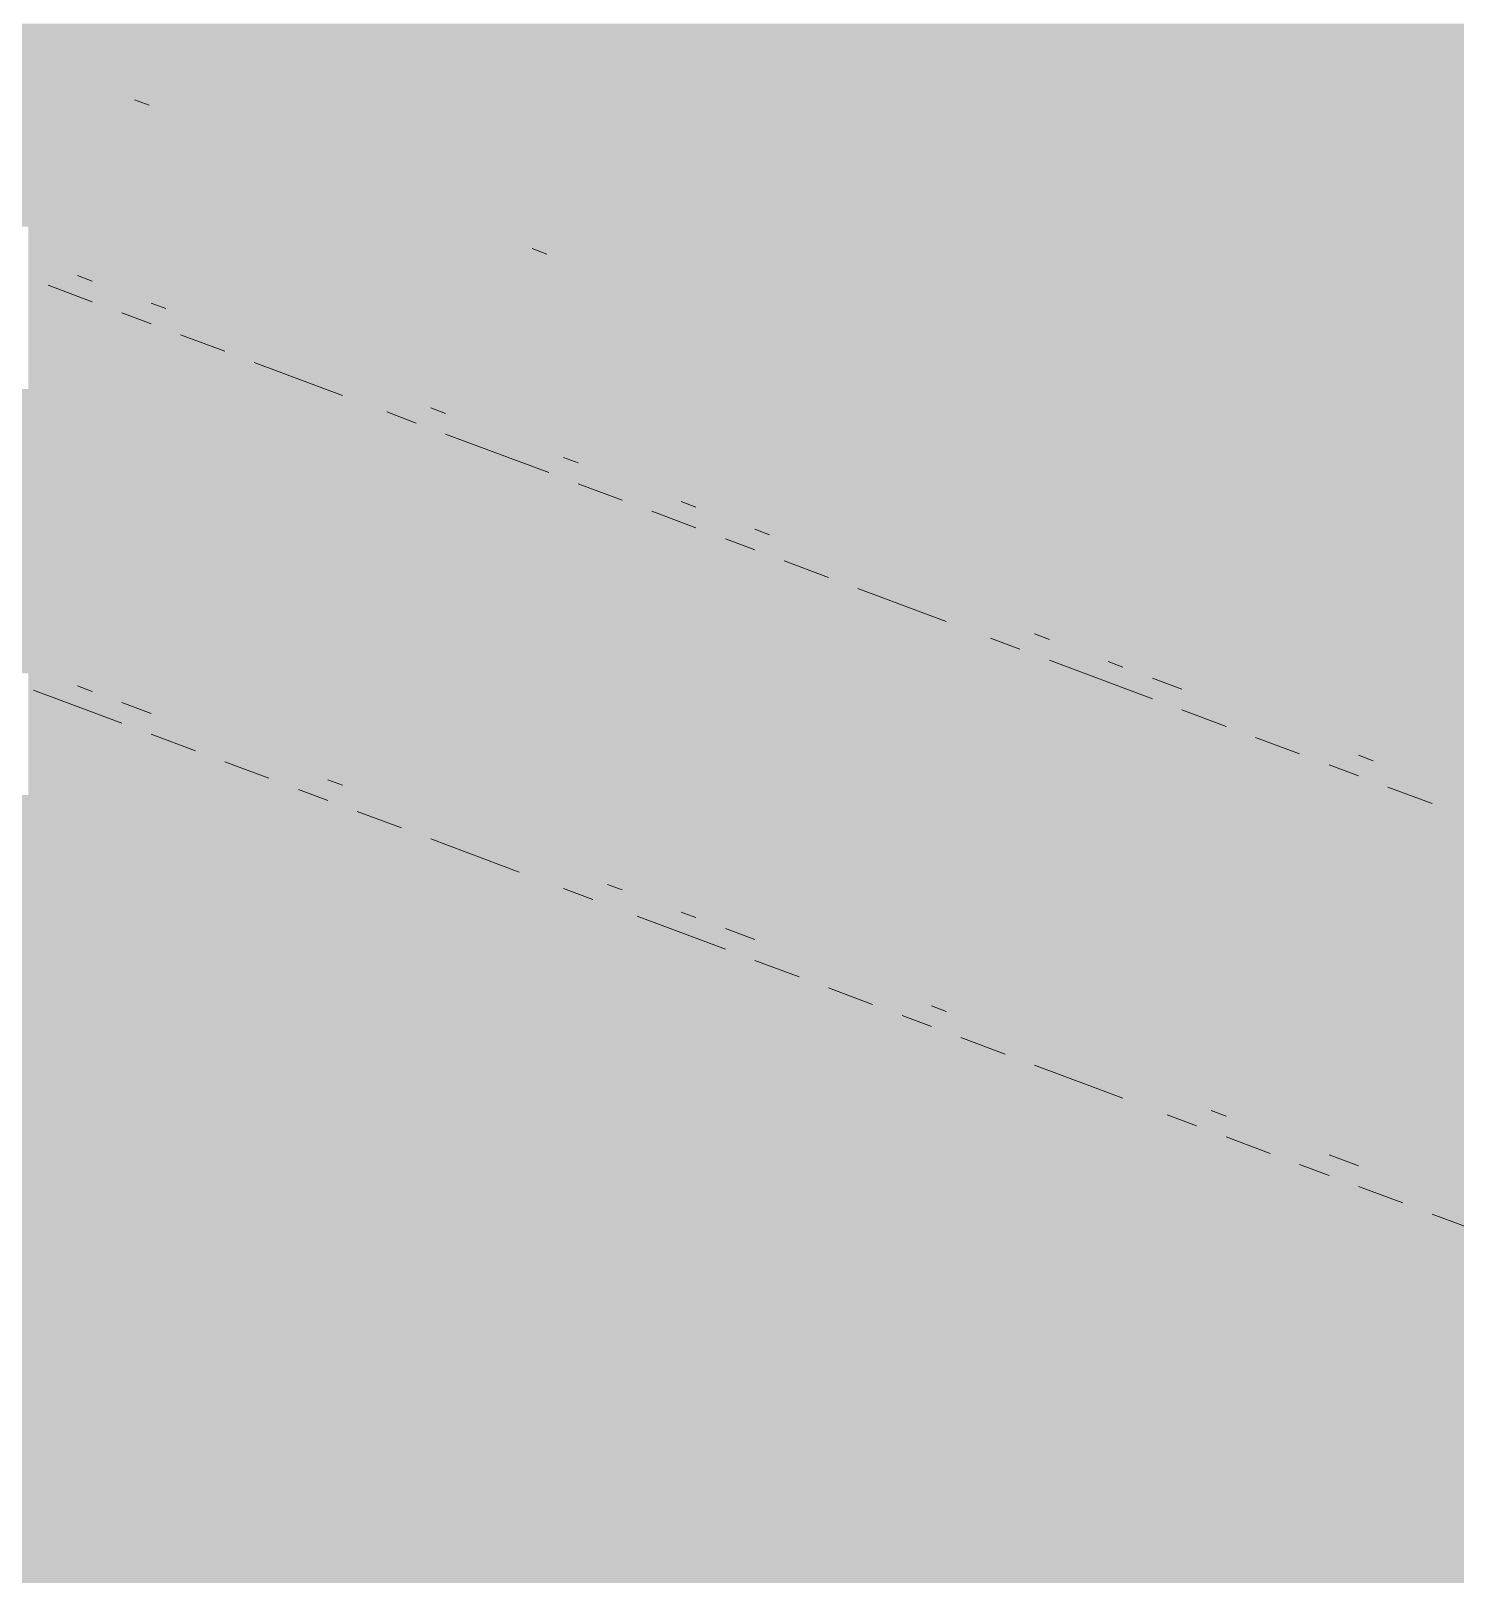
# Paper-space layout '03 3D Building and Roof' of a CAD drawing. Header units: millimetres. Extents: x 5 to 415, y 5 to 292.
# Drawn here: x 71 to 77.02, y 57.45 to 63.97 of the extents above; entities that cross this region are included whole.
import ezdxf

# ---------------------------------------------------------------- set-up
doc = ezdxf.new("R2010")
doc.units = ezdxf.units.MM
doc.layers.add('EXISTING', color=7, linetype='Continuous')
doc.layers.add('IMAGES', color=7, linetype='Continuous')

# ---------------------------------------------------------------- blocks, each defined once
blk = doc.blocks.new('SHEET_03')
at = {"layer": 'EXISTING', "color": 250, "lineweight": 9}
for p, q in [((71.5005, 63.6559), (71.4383, 63.6792)), ((73.1793, 63.027), (73.1171, 63.0503)), ((71.1978, 62.9369), (71.26, 62.9136)), ((71.26, 62.8262), (71.0735, 62.8961)), ((71.5087, 62.7331), (71.3844, 62.7797)), ((71.5087, 62.8205), (71.5709, 62.7972)), ((71.8196, 62.6166), (71.6331, 62.6865)), ((72.317, 62.4303), (71.944, 62.57)), ((72.6901, 62.3779), (72.7523, 62.3546)), ((72.6279, 62.3138), (72.5036, 62.3604)), ((73.1875, 62.1042), (72.7523, 62.2672)), ((73.2497, 62.1683), (73.3119, 62.145)), ((73.4984, 61.9877), (73.3119, 62.0576)), ((73.8093, 61.8713), (73.6228, 61.9411)), ((73.7471, 61.982), (73.8093, 61.9587)), ((74.058, 61.8655), (74.1202, 61.8422)), ((74.058, 61.7781), (73.9337, 61.8247)), ((74.3689, 61.6616), (74.1824, 61.7315)), ((74.8663, 61.4753), (74.4933, 61.615)), ((75.1772, 61.3588), (75.0529, 61.4054)), ((75.2394, 61.4229), (75.3016, 61.3997)), ((75.7368, 61.1492), (75.3016, 61.3122)), ((75.5503, 61.3065), (75.6125, 61.2832)), ((71.1978, 61.2034), (71.26, 61.1801)), ((75.7368, 61.2366), (75.8612, 61.19)), ((71.3844, 61.0461), (71.0113, 61.1859)), ((71.3844, 61.1335), (71.5087, 61.0869)), ((76.0477, 61.0327), (75.8612, 61.1026)), ((71.6953, 60.9296), (71.5087, 60.9995)), ((76.3586, 60.9163), (76.1721, 60.9862)), ((72.0061, 60.8132), (71.8196, 60.8831)), ((76.6073, 60.9105), (76.6695, 60.8872)), ((76.6073, 60.8231), (76.4829, 60.8697)), ((72.2549, 60.72), (72.1305, 60.7666)), ((72.2549, 60.8074), (72.317, 60.7841)), ((76.9182, 60.7067), (76.7317, 60.7765)), ((72.5657, 60.6036), (72.3792, 60.6734)), ((73.0632, 60.4172), (72.6901, 60.557)), ((73.4362, 60.3649), (73.4984, 60.3416)), ((73.3741, 60.3008), (73.2497, 60.3473)), ((73.9337, 60.0911), (73.5606, 60.2309)), ((73.7471, 60.2484), (73.8093, 60.2251)), ((73.9337, 60.1785), (74.058, 60.1319)), ((74.2445, 59.9747), (74.058, 60.0445)), ((74.5554, 59.8582), (74.3689, 59.9281)), ((74.8041, 59.8524), (74.8663, 59.8291)), ((74.8041, 59.765), (74.6798, 59.8116)), ((75.115, 59.6486), (74.9285, 59.7184)), ((75.6125, 59.4622), (75.2394, 59.602)), ((75.9233, 59.3458), (75.799, 59.3924)), ((75.9855, 59.4099), (76.0477, 59.3866)), ((76.2342, 59.2293), (76.0477, 59.2992)), ((76.4829, 59.1361), (76.3586, 59.1827)), ((76.4829, 59.2236), (76.6073, 59.177)), ((76.7938, 59.0197), (76.6073, 59.0896)), ((77.1047, 58.9032), (76.9182, 58.9731))]:
    blk.add_line(p, q, dxfattribs=at)
at = {"layer": 'IMAGES', "color": 7}
for points in [[(70.6474, 63.8286), (71.1615, 63.8286), (70.6474, 64), (71.1615, 64)], [(71.1615, 63.8286), (71.3329, 63.8286), (71.1615, 64), (71.3329, 64)], [(71.3329, 63.8286), (71.5042, 63.8286), (71.3329, 64), (71.5042, 64)], [(71.5042, 63.8286), (71.6756, 63.8286), (71.5042, 64), (71.6756, 64)], [(71.6756, 63.8286), (85.8987, 63.8286), (71.6756, 64), (85.8987, 64)], [(70.8188, 63.6571), (71.3329, 63.6571), (70.8188, 63.8286), (71.3329, 63.8286)], [(71.3329, 63.6571), (71.5042, 63.6571), (71.3329, 63.8286), (71.5042, 63.8286)], [(71.5042, 63.6571), (71.6756, 63.6571), (71.5042, 63.8286), (71.6756, 63.8286)], [(71.6756, 63.6571), (72.0183, 63.6571), (71.6756, 63.8286), (72.0183, 63.8286)], [(72.0183, 63.6571), (85.2133, 63.6571), (72.0183, 63.8286), (85.2133, 63.8286)], [(70.3047, 63.4857), (71.1615, 63.4857), (70.3047, 63.6571), (71.1615, 63.6571)], [(71.1615, 63.4857), (71.3329, 63.4857), (71.1615, 63.6571), (71.3329, 63.6571)], [(71.3329, 63.4857), (71.5042, 63.4857), (71.3329, 63.6571), (71.5042, 63.6571)], [(71.5042, 63.4857), (71.6756, 63.4857), (71.5042, 63.6571), (71.6756, 63.6571)], [(71.6756, 63.4857), (72.0183, 63.4857), (71.6756, 63.6571), (72.0183, 63.6571)], [(72.0183, 63.4857), (72.361, 63.4857), (72.0183, 63.6571), (72.361, 63.6571)], [(72.361, 63.4857), (72.5324, 63.4857), (72.361, 63.6571), (72.5324, 63.6571)], [(72.5324, 63.4857), (85.2133, 63.4857), (72.5324, 63.6571), (85.2133, 63.6571)], [(70.8188, 63.3143), (71.5042, 63.3143), (70.8188, 63.4857), (71.5042, 63.4857)], [(71.5042, 63.3143), (71.6756, 63.3143), (71.5042, 63.4857), (71.6756, 63.4857)], [(71.6756, 63.3143), (72.0183, 63.3143), (71.6756, 63.4857), (72.0183, 63.4857)], [(72.0183, 63.3143), (72.5324, 63.3143), (72.0183, 63.4857), (72.5324, 63.4857)], [(72.5324, 63.3143), (72.7038, 63.3143), (72.5324, 63.4857), (72.7038, 63.4857)], [(72.7038, 63.3143), (72.8751, 63.3143), (72.7038, 63.4857), (72.8751, 63.4857)], [(72.8751, 63.3143), (73.0465, 63.3143), (72.8751, 63.4857), (73.0465, 63.4857)], [(73.0465, 63.3143), (85.0419, 63.3143), (73.0465, 63.4857), (85.0419, 63.4857)], [(70.8188, 63.1429), (72.0183, 63.1429), (70.8188, 63.3143), (72.0183, 63.3143)], [(72.0183, 63.1429), (72.1897, 63.1429), (72.0183, 63.3143), (72.1897, 63.3143)], [(72.1897, 63.1429), (72.5324, 63.1429), (72.1897, 63.3143), (72.5324, 63.3143)], [(72.5324, 63.1429), (73.0465, 63.1429), (72.5324, 63.3143), (73.0465, 63.3143)], [(73.0465, 63.1429), (73.2179, 63.1429), (73.0465, 63.3143), (73.2179, 63.3143)], [(73.2179, 63.1429), (73.3892, 63.1429), (73.2179, 63.3143), (73.3892, 63.3143)], [(73.3892, 63.1429), (84.8706, 63.1429), (73.3892, 63.3143), (84.8706, 63.3143)], [(70.9901, 62.9714), (71.3329, 62.9714), (70.9901, 63.1429), (71.3329, 63.1429)], [(71.3329, 62.9714), (71.6756, 62.9714), (71.3329, 63.1429), (71.6756, 63.1429)], [(71.6756, 62.9714), (72.361, 62.9714), (71.6756, 63.1429), (72.361, 63.1429)], [(72.361, 62.9714), (72.5324, 62.9714), (72.361, 63.1429), (72.5324, 63.1429)], [(72.5324, 62.9714), (72.7038, 62.9714), (72.5324, 63.1429), (72.7038, 63.1429)], [(72.7038, 62.9714), (72.8751, 62.9714), (72.7038, 63.1429), (72.8751, 63.1429)], [(72.8751, 62.9714), (73.0465, 62.9714), (72.8751, 63.1429), (73.0465, 63.1429)], [(73.0465, 62.9714), (73.3892, 62.9714), (73.0465, 63.1429), (73.3892, 63.1429)], [(73.3892, 62.9714), (73.732, 62.9714), (73.3892, 63.1429), (73.732, 63.1429)], [(73.732, 62.9714), (84.8706, 62.9714), (73.732, 63.1429), (84.8706, 63.1429)], [(70.9901, 62.8), (71.3329, 62.8), (70.9901, 62.9714), (71.3329, 62.9714)], [(71.3329, 62.8), (71.5042, 62.8), (71.3329, 62.9714), (71.5042, 62.9714)], [(71.5042, 62.8), (71.6756, 62.8), (71.5042, 62.9714), (71.6756, 62.9714)], [(71.6756, 62.8), (71.847, 62.8), (71.6756, 62.9714), (71.847, 62.9714)], [(71.847, 62.8), (72.0183, 62.8), (71.847, 62.9714), (72.0183, 62.9714)], [(72.0183, 62.8), (72.8751, 62.8), (72.0183, 62.9714), (72.8751, 62.9714)], [(72.8751, 62.8), (73.0465, 62.8), (72.8751, 62.9714), (73.0465, 62.9714)], [(73.0465, 62.8), (73.3892, 62.8), (73.0465, 62.9714), (73.3892, 62.9714)], [(73.3892, 62.8), (73.732, 62.8), (73.3892, 62.9714), (73.732, 62.9714)], [(73.732, 62.8), (73.9033, 62.8), (73.732, 62.9714), (73.9033, 62.9714)], [(73.9033, 62.8), (84.8706, 62.8), (73.9033, 62.9714), (84.8706, 62.9714)], [(70.9901, 62.6286), (71.1615, 62.6286), (70.9901, 62.8), (71.1615, 62.8)], [(71.1615, 62.6286), (71.3329, 62.6286), (71.1615, 62.8), (71.3329, 62.8)], [(71.3329, 62.6286), (71.5042, 62.6286), (71.3329, 62.8), (71.5042, 62.8)], [(71.5042, 62.6286), (71.847, 62.6286), (71.5042, 62.8), (71.847, 62.8)], [(71.847, 62.6286), (72.0183, 62.6286), (71.847, 62.8), (72.0183, 62.8)], [(72.0183, 62.6286), (72.1897, 62.6286), (72.0183, 62.8), (72.1897, 62.8)], [(72.1897, 62.6286), (72.361, 62.6286), (72.1897, 62.8), (72.361, 62.8)], [(72.361, 62.6286), (73.3892, 62.6286), (72.361, 62.8), (73.3892, 62.8)], [(73.3892, 62.6286), (73.732, 62.6286), (73.3892, 62.8), (73.732, 62.8)], [(73.732, 62.6286), (73.9033, 62.6286), (73.732, 62.8), (73.9033, 62.8)], [(73.9033, 62.6286), (74.5888, 62.6286), (73.9033, 62.8), (74.5888, 62.8)], [(74.5888, 62.6286), (74.7601, 62.6286), (74.5888, 62.8), (74.7601, 62.8)], [(74.7601, 62.6286), (85.0419, 62.6286), (74.7601, 62.8), (85.0419, 62.8)], [(70.9901, 62.4571), (71.3329, 62.4571), (70.9901, 62.6286), (71.3329, 62.6286)], [(71.3329, 62.4571), (71.5042, 62.4571), (71.3329, 62.6286), (71.5042, 62.6286)], [(71.5042, 62.4571), (71.6756, 62.4571), (71.5042, 62.6286), (71.6756, 62.6286)], [(71.6756, 62.4571), (71.847, 62.4571), (71.6756, 62.6286), (71.847, 62.6286)], [(71.847, 62.4571), (72.0183, 62.4571), (71.847, 62.6286), (72.0183, 62.6286)], [(72.0183, 62.4571), (72.1897, 62.4571), (72.0183, 62.6286), (72.1897, 62.6286)], [(72.1897, 62.4571), (72.361, 62.4571), (72.1897, 62.6286), (72.361, 62.6286)], [(72.361, 62.4571), (73.0465, 62.4571), (72.361, 62.6286), (73.0465, 62.6286)], [(73.0465, 62.4571), (74.246, 62.4571), (73.0465, 62.6286), (74.246, 62.6286)], [(74.246, 62.4571), (74.4174, 62.4571), (74.246, 62.6286), (74.4174, 62.6286)], [(74.4174, 62.4571), (74.5888, 62.4571), (74.4174, 62.6286), (74.5888, 62.6286)], [(74.5888, 62.4571), (74.7601, 62.4571), (74.5888, 62.6286), (74.7601, 62.6286)], [(74.7601, 62.4571), (74.9315, 62.4571), (74.7601, 62.6286), (74.9315, 62.6286)], [(74.9315, 62.4571), (75.1029, 62.4571), (74.9315, 62.6286), (75.1029, 62.6286)], [(75.1029, 62.4571), (75.4456, 62.4571), (75.1029, 62.6286), (75.4456, 62.6286)], [(75.4456, 62.4571), (85.2133, 62.4571), (75.4456, 62.6286), (85.2133, 62.6286)], [(69.4479, 62.2857), (71.5042, 62.2857), (69.4479, 62.4571), (71.5042, 62.4571)], [(71.5042, 62.2857), (71.6756, 62.2857), (71.5042, 62.4571), (71.6756, 62.4571)], [(71.6756, 62.2857), (71.847, 62.2857), (71.6756, 62.4571), (71.847, 62.4571)], [(71.847, 62.2857), (72.0183, 62.2857), (71.847, 62.4571), (72.0183, 62.4571)], [(72.0183, 62.2857), (72.1897, 62.2857), (72.0183, 62.4571), (72.1897, 62.4571)], [(72.1897, 62.2857), (72.8751, 62.2857), (72.1897, 62.4571), (72.8751, 62.4571)], [(72.8751, 62.2857), (73.0465, 62.2857), (72.8751, 62.4571), (73.0465, 62.4571)], [(73.0465, 62.2857), (73.3892, 62.2857), (73.0465, 62.4571), (73.3892, 62.4571)], [(73.3892, 62.2857), (74.246, 62.2857), (73.3892, 62.4571), (74.246, 62.4571)], [(74.246, 62.2857), (74.5888, 62.2857), (74.246, 62.4571), (74.5888, 62.4571)], [(74.5888, 62.2857), (75.1029, 62.2857), (74.5888, 62.4571), (75.1029, 62.4571)], [(75.1029, 62.2857), (75.4456, 62.2857), (75.1029, 62.4571), (75.4456, 62.4571)], [(75.4456, 62.2857), (75.6169, 62.2857), (75.4456, 62.4571), (75.6169, 62.4571)], [(75.6169, 62.2857), (94.2955, 62.2857), (75.6169, 62.4571), (94.2955, 62.4571)], [(69.7906, 62.1143), (71.847, 62.1143), (69.7906, 62.2857), (71.847, 62.2857)], [(71.847, 62.1143), (72.0183, 62.1143), (71.847, 62.2857), (72.0183, 62.2857)], [(72.0183, 62.1143), (72.361, 62.1143), (72.0183, 62.2857), (72.361, 62.2857)], [(72.361, 62.1143), (72.5324, 62.1143), (72.361, 62.2857), (72.5324, 62.2857)], [(72.5324, 62.1143), (72.7038, 62.1143), (72.5324, 62.2857), (72.7038, 62.2857)], [(72.7038, 62.1143), (72.8751, 62.1143), (72.7038, 62.2857), (72.8751, 62.2857)], [(72.8751, 62.1143), (73.0465, 62.1143), (72.8751, 62.2857), (73.0465, 62.2857)], [(73.0465, 62.1143), (73.2179, 62.1143), (73.0465, 62.2857), (73.2179, 62.2857)], [(73.2179, 62.1143), (73.3892, 62.1143), (73.2179, 62.2857), (73.3892, 62.2857)], [(73.3892, 62.1143), (73.5606, 62.1143), (73.3892, 62.2857), (73.5606, 62.2857)], [(73.5606, 62.1143), (73.732, 62.1143), (73.5606, 62.2857), (73.732, 62.2857)], [(73.732, 62.1143), (73.9033, 62.1143), (73.732, 62.2857), (73.9033, 62.2857)], [(73.9033, 62.1143), (74.5888, 62.1143), (73.9033, 62.2857), (74.5888, 62.2857)], [(74.5888, 62.1143), (74.7601, 62.1143), (74.5888, 62.2857), (74.7601, 62.2857)], [(74.7601, 62.1143), (74.9315, 62.1143), (74.7601, 62.2857), (74.9315, 62.2857)], [(74.9315, 62.1143), (75.1029, 62.1143), (74.9315, 62.2857), (75.1029, 62.2857)], [(75.1029, 62.1143), (75.2742, 62.1143), (75.1029, 62.2857), (75.2742, 62.2857)], [(75.2742, 62.1143), (75.4456, 62.1143), (75.2742, 62.2857), (75.4456, 62.2857)], [(75.4456, 62.1143), (75.6169, 62.1143), (75.4456, 62.2857), (75.6169, 62.2857)], [(75.6169, 62.1143), (75.9597, 62.1143), (75.6169, 62.2857), (75.9597, 62.2857)], [(75.9597, 62.1143), (76.3024, 62.1143), (75.9597, 62.2857), (76.3024, 62.2857)], [(76.3024, 62.1143), (93.7814, 62.1143), (76.3024, 62.2857), (93.7814, 62.2857)], [(70.6474, 61.9429), (72.5324, 61.9429), (70.6474, 62.1143), (72.5324, 62.1143)], [(72.5324, 61.9429), (72.7038, 61.9429), (72.5324, 62.1143), (72.7038, 62.1143)], [(72.7038, 61.9429), (72.8751, 61.9429), (72.7038, 62.1143), (72.8751, 62.1143)], [(72.8751, 61.9429), (73.0465, 61.9429), (72.8751, 62.1143), (73.0465, 62.1143)], [(73.0465, 61.9429), (73.2179, 61.9429), (73.0465, 62.1143), (73.2179, 62.1143)], [(73.2179, 61.9429), (73.3892, 61.9429), (73.2179, 62.1143), (73.3892, 62.1143)], [(73.3892, 61.9429), (73.732, 61.9429), (73.3892, 62.1143), (73.732, 62.1143)], [(73.732, 61.9429), (73.9033, 61.9429), (73.732, 62.1143), (73.9033, 62.1143)], [(73.9033, 61.9429), (74.0747, 61.9429), (73.9033, 62.1143), (74.0747, 62.1143)], [(74.0747, 61.9429), (74.4174, 61.9429), (74.0747, 62.1143), (74.4174, 62.1143)], [(74.4174, 61.9429), (75.1029, 61.9429), (74.4174, 62.1143), (75.1029, 62.1143)], [(75.1029, 61.9429), (75.4456, 61.9429), (75.1029, 62.1143), (75.4456, 62.1143)], [(75.4456, 61.9429), (75.6169, 61.9429), (75.4456, 62.1143), (75.6169, 62.1143)], [(75.6169, 61.9429), (75.7883, 61.9429), (75.6169, 62.1143), (75.7883, 62.1143)], [(75.7883, 61.9429), (75.9597, 61.9429), (75.7883, 62.1143), (75.9597, 62.1143)], [(75.9597, 61.9429), (76.3024, 61.9429), (75.9597, 62.1143), (76.3024, 62.1143)], [(76.3024, 61.9429), (76.4738, 61.9429), (76.3024, 62.1143), (76.4738, 62.1143)], [(76.4738, 61.9429), (76.6451, 61.9429), (76.4738, 62.1143), (76.6451, 62.1143)], [(76.6451, 61.9429), (93.2674, 61.9429), (76.6451, 62.1143), (93.2674, 62.1143)], [(70.8188, 61.7714), (72.7038, 61.7714), (70.8188, 61.9429), (72.7038, 61.9429)], [(72.7038, 61.7714), (73.0465, 61.7714), (72.7038, 61.9429), (73.0465, 61.9429)], [(73.0465, 61.7714), (73.2179, 61.7714), (73.0465, 61.9429), (73.2179, 61.9429)], [(73.2179, 61.7714), (73.3892, 61.7714), (73.2179, 61.9429), (73.3892, 61.9429)], [(73.3892, 61.7714), (73.5606, 61.7714), (73.3892, 61.9429), (73.5606, 61.9429)], [(73.5606, 61.7714), (74.0747, 61.7714), (73.5606, 61.9429), (74.0747, 61.9429)], [(74.0747, 61.7714), (74.246, 61.7714), (74.0747, 61.9429), (74.246, 61.9429)], [(74.246, 61.7714), (74.4174, 61.7714), (74.246, 61.9429), (74.4174, 61.9429)], [(74.4174, 61.7714), (75.7883, 61.7714), (74.4174, 61.9429), (75.7883, 61.9429)], [(75.7883, 61.7714), (75.9597, 61.7714), (75.7883, 61.9429), (75.9597, 61.9429)], [(75.9597, 61.7714), (76.131, 61.7714), (75.9597, 61.9429), (76.131, 61.9429)], [(76.131, 61.7714), (76.3024, 61.7714), (76.131, 61.9429), (76.3024, 61.9429)], [(76.3024, 61.7714), (76.4738, 61.7714), (76.3024, 61.9429), (76.4738, 61.9429)], [(76.4738, 61.7714), (76.8165, 61.7714), (76.4738, 61.9429), (76.8165, 61.9429)], [(76.8165, 61.7714), (76.9879, 61.7714), (76.8165, 61.9429), (76.9879, 61.9429)], [(76.9879, 61.7714), (92.9246, 61.7714), (76.9879, 61.9429), (92.9246, 61.9429)], [(70.8188, 61.4286), (71.1615, 61.4286), (70.8188, 61.7714), (71.1615, 61.7714)], [(71.1615, 61.6), (73.3892, 61.6), (71.1615, 61.7714), (73.3892, 61.7714)], [(73.3892, 61.6), (73.5606, 61.6), (73.3892, 61.7714), (73.5606, 61.7714)], [(73.5606, 61.6), (73.732, 61.6), (73.5606, 61.7714), (73.732, 61.7714)], [(73.732, 61.6), (73.9033, 61.6), (73.732, 61.7714), (73.9033, 61.7714)], [(73.9033, 61.6), (74.0747, 61.6), (73.9033, 61.7714), (74.0747, 61.7714)], [(74.0747, 61.6), (74.246, 61.6), (74.0747, 61.7714), (74.246, 61.7714)], [(74.246, 61.6), (74.4174, 61.6), (74.246, 61.7714), (74.4174, 61.7714)], [(74.4174, 61.6), (74.5888, 61.6), (74.4174, 61.7714), (74.5888, 61.7714)], [(74.5888, 61.6), (74.7601, 61.6), (74.5888, 61.7714), (74.7601, 61.7714)], [(74.7601, 61.6), (74.9315, 61.6), (74.7601, 61.7714), (74.9315, 61.7714)], [(74.9315, 61.6), (75.1029, 61.6), (74.9315, 61.7714), (75.1029, 61.7714)], [(75.1029, 61.6), (75.4456, 61.6), (75.1029, 61.7714), (75.4456, 61.7714)], [(75.4456, 61.6), (75.9597, 61.6), (75.4456, 61.7714), (75.9597, 61.7714)], [(75.9597, 61.6), (76.131, 61.6), (75.9597, 61.7714), (76.131, 61.7714)], [(76.131, 61.6), (76.3024, 61.6), (76.131, 61.7714), (76.3024, 61.7714)], [(76.3024, 61.6), (76.4738, 61.6), (76.3024, 61.7714), (76.4738, 61.7714)], [(76.4738, 61.6), (76.6451, 61.6), (76.4738, 61.7714), (76.6451, 61.7714)], [(76.6451, 61.6), (76.8165, 61.6), (76.6451, 61.7714), (76.8165, 61.7714)], [(76.8165, 61.6), (76.9879, 61.6), (76.8165, 61.7714), (76.9879, 61.7714)], [(76.9879, 61.6), (77.1592, 61.6), (76.9879, 61.7714), (77.1592, 61.7714)], [(71.1615, 61.4286), (71.3329, 61.4286), (71.1615, 61.6), (71.3329, 61.6)], [(71.3329, 61.4286), (71.6756, 61.4286), (71.3329, 61.6), (71.6756, 61.6)], [(71.6756, 61.4286), (73.9033, 61.4286), (71.6756, 61.6), (73.9033, 61.6)], [(73.9033, 61.4286), (74.0747, 61.4286), (73.9033, 61.6), (74.0747, 61.6)], [(74.0747, 61.4286), (74.246, 61.4286), (74.0747, 61.6), (74.246, 61.6)], [(74.246, 61.4286), (74.5888, 61.4286), (74.246, 61.6), (74.5888, 61.6)], [(74.5888, 61.4286), (74.9315, 61.4286), (74.5888, 61.6), (74.9315, 61.6)], [(74.9315, 61.4286), (75.1029, 61.4286), (74.9315, 61.6), (75.1029, 61.6)], [(75.1029, 61.4286), (75.4456, 61.4286), (75.1029, 61.6), (75.4456, 61.6)], [(75.4456, 61.4286), (75.6169, 61.4286), (75.4456, 61.6), (75.6169, 61.6)], [(75.6169, 61.4286), (76.4738, 61.4286), (75.6169, 61.6), (76.4738, 61.6)], [(76.4738, 61.4286), (76.8165, 61.4286), (76.4738, 61.6), (76.8165, 61.6)], [(76.8165, 61.4286), (76.9879, 61.4286), (76.8165, 61.6), (76.9879, 61.6)], [(76.9879, 61.2571), (77.1592, 61.2571), (76.9879, 61.6), (77.1592, 61.6)], [(70.8188, 61.2571), (71.1615, 61.2571), (70.8188, 61.4286), (71.1615, 61.4286)], [(71.1615, 61.2571), (71.3329, 61.2571), (71.1615, 61.4286), (71.3329, 61.4286)], [(71.3329, 61.2571), (71.5042, 61.2571), (71.3329, 61.4286), (71.5042, 61.4286)], [(71.5042, 61.2571), (71.6756, 61.2571), (71.5042, 61.4286), (71.6756, 61.4286)], [(71.6756, 61.2571), (71.847, 61.2571), (71.6756, 61.4286), (71.847, 61.4286)], [(71.847, 61.0857), (72.0183, 61.0857), (71.847, 61.4286), (72.0183, 61.4286)], [(72.0183, 61.2571), (74.246, 61.2571), (72.0183, 61.4286), (74.246, 61.4286)], [(74.246, 61.2571), (74.5888, 61.2571), (74.246, 61.4286), (74.5888, 61.4286)], [(74.5888, 61.2571), (74.7601, 61.2571), (74.5888, 61.4286), (74.7601, 61.4286)], [(74.7601, 61.2571), (74.9315, 61.2571), (74.7601, 61.4286), (74.9315, 61.4286)], [(74.9315, 61.2571), (75.1029, 61.2571), (74.9315, 61.4286), (75.1029, 61.4286)], [(75.1029, 61.2571), (75.4456, 61.2571), (75.1029, 61.4286), (75.4456, 61.4286)], [(75.4456, 61.2571), (75.6169, 61.2571), (75.4456, 61.4286), (75.6169, 61.4286)], [(75.6169, 61.2571), (75.9597, 61.2571), (75.6169, 61.4286), (75.9597, 61.4286)], [(75.9597, 61.2571), (76.8165, 61.2571), (75.9597, 61.4286), (76.8165, 61.4286)], [(76.8165, 61.2571), (76.9879, 61.2571), (76.8165, 61.4286), (76.9879, 61.4286)], [(70.9901, 61.0857), (71.1615, 61.0857), (70.9901, 61.2571), (71.1615, 61.2571)], [(71.1615, 61.0857), (71.5042, 61.0857), (71.1615, 61.2571), (71.5042, 61.2571)], [(71.5042, 61.0857), (71.6756, 61.0857), (71.5042, 61.2571), (71.6756, 61.2571)], [(71.6756, 61.0857), (71.847, 61.0857), (71.6756, 61.2571), (71.847, 61.2571)], [(72.0183, 61.0857), (72.1897, 61.0857), (72.0183, 61.2571), (72.1897, 61.2571)], [(72.1897, 61.0857), (72.5324, 61.0857), (72.1897, 61.2571), (72.5324, 61.2571)], [(72.5324, 61.0857), (73.0465, 61.0857), (72.5324, 61.2571), (73.0465, 61.2571)], [(73.0465, 61.0857), (73.2179, 61.0857), (73.0465, 61.2571), (73.2179, 61.2571)], [(73.2179, 61.0857), (74.7601, 61.0857), (73.2179, 61.2571), (74.7601, 61.2571)], [(74.7601, 61.0857), (75.1029, 61.0857), (74.7601, 61.2571), (75.1029, 61.2571)], [(75.1029, 61.0857), (75.2742, 61.0857), (75.1029, 61.2571), (75.2742, 61.2571)], [(75.2742, 61.0857), (75.4456, 61.0857), (75.2742, 61.2571), (75.4456, 61.2571)], [(75.4456, 61.0857), (75.6169, 61.0857), (75.4456, 61.2571), (75.6169, 61.2571)], [(75.6169, 61.0857), (75.7883, 61.0857), (75.6169, 61.2571), (75.7883, 61.2571)], [(75.7883, 61.0857), (75.9597, 61.0857), (75.7883, 61.2571), (75.9597, 61.2571)], [(75.9597, 61.0857), (76.131, 61.0857), (75.9597, 61.2571), (76.131, 61.2571)], [(76.131, 61.0857), (76.6451, 61.0857), (76.131, 61.2571), (76.6451, 61.2571)], [(76.6451, 61.0857), (78.016, 61.0857), (76.6451, 61.2571), (78.016, 61.2571)], [(70.9901, 60.9143), (71.1615, 60.9143), (70.9901, 61.0857), (71.1615, 61.0857)], [(71.1615, 60.9143), (71.3329, 60.9143), (71.1615, 61.0857), (71.3329, 61.0857)], [(71.3329, 60.9143), (71.5042, 60.9143), (71.3329, 61.0857), (71.5042, 61.0857)], [(71.5042, 60.7429), (71.6756, 60.7429), (71.5042, 61.0857), (71.6756, 61.0857)], [(71.6756, 60.9143), (72.0183, 60.9143), (71.6756, 61.0857), (72.0183, 61.0857)], [(72.0183, 60.9143), (72.1897, 60.9143), (72.0183, 61.0857), (72.1897, 61.0857)], [(72.1897, 60.9143), (72.361, 60.9143), (72.1897, 61.0857), (72.361, 61.0857)], [(72.361, 60.9143), (72.7038, 60.9143), (72.361, 61.0857), (72.7038, 61.0857)], [(72.7038, 60.9143), (73.0465, 60.9143), (72.7038, 61.0857), (73.0465, 61.0857)], [(73.0465, 60.9143), (73.2179, 60.9143), (73.0465, 61.0857), (73.2179, 61.0857)], [(73.2179, 60.9143), (73.3892, 60.9143), (73.2179, 61.0857), (73.3892, 61.0857)], [(73.3892, 60.9143), (75.1029, 60.9143), (73.3892, 61.0857), (75.1029, 61.0857)], [(75.1029, 60.9143), (75.2742, 60.9143), (75.1029, 61.0857), (75.2742, 61.0857)], [(75.2742, 60.9143), (75.4456, 60.9143), (75.2742, 61.0857), (75.4456, 61.0857)], [(75.4456, 60.9143), (75.6169, 60.9143), (75.4456, 61.0857), (75.6169, 61.0857)], [(75.6169, 60.9143), (75.7883, 60.9143), (75.6169, 61.0857), (75.7883, 61.0857)], [(75.7883, 60.9143), (76.4738, 60.9143), (75.7883, 61.0857), (76.4738, 61.0857)], [(76.4738, 60.9143), (76.6451, 60.9143), (76.4738, 61.0857), (76.6451, 61.0857)], [(76.6451, 60.9143), (76.8165, 60.9143), (76.6451, 61.0857), (76.8165, 61.0857)], [(76.8165, 60.9143), (76.9879, 60.9143), (76.8165, 61.0857), (76.9879, 61.0857)], [(76.9879, 60.9143), (78.016, 60.9143), (76.9879, 61.0857), (78.016, 61.0857)], [(70.9901, 60.7429), (71.1615, 60.7429), (70.9901, 60.9143), (71.1615, 60.9143)], [(71.1615, 60.7429), (71.5042, 60.7429), (71.1615, 60.9143), (71.5042, 60.9143)], [(71.6756, 60.7429), (71.847, 60.7429), (71.6756, 60.9143), (71.847, 60.9143)], [(71.847, 60.7429), (72.0183, 60.7429), (71.847, 60.9143), (72.0183, 60.9143)], [(72.0183, 60.5714), (72.1897, 60.5714), (72.0183, 60.9143), (72.1897, 60.9143)], [(72.1897, 60.7429), (72.361, 60.7429), (72.1897, 60.9143), (72.361, 60.9143)], [(72.361, 60.7429), (73.0465, 60.7429), (72.361, 60.9143), (73.0465, 60.9143)], [(73.0465, 60.7429), (73.2179, 60.7429), (73.0465, 60.9143), (73.2179, 60.9143)], [(73.2179, 60.7429), (73.3892, 60.7429), (73.2179, 60.9143), (73.3892, 60.9143)], [(73.3892, 60.7429), (75.6169, 60.7429), (73.3892, 60.9143), (75.6169, 60.9143)], [(75.6169, 60.7429), (75.7883, 60.7429), (75.6169, 60.9143), (75.7883, 60.9143)], [(75.7883, 60.7429), (75.9597, 60.7429), (75.7883, 60.9143), (75.9597, 60.9143)], [(75.9597, 60.7429), (76.131, 60.7429), (75.9597, 60.9143), (76.131, 60.9143)], [(76.131, 60.7429), (76.4738, 60.7429), (76.131, 60.9143), (76.4738, 60.9143)], [(76.4738, 60.7429), (76.6451, 60.7429), (76.4738, 60.9143), (76.6451, 60.9143)], [(76.6451, 60.7429), (76.9879, 60.7429), (76.6451, 60.9143), (76.9879, 60.9143)], [(76.9879, 60.7429), (77.1592, 60.7429), (76.9879, 60.9143), (77.1592, 60.9143)], [(66.7061, 60.5714), (71.5042, 60.5714), (66.7061, 60.7429), (71.5042, 60.7429)], [(71.5042, 60.5714), (71.6756, 60.5714), (71.5042, 60.7429), (71.6756, 60.7429)], [(71.6756, 60.5714), (71.847, 60.5714), (71.6756, 60.7429), (71.847, 60.7429)], [(71.847, 60.5714), (72.0183, 60.5714), (71.847, 60.7429), (72.0183, 60.7429)], [(72.1897, 60.5714), (72.5324, 60.5714), (72.1897, 60.7429), (72.5324, 60.7429)], [(72.5324, 60.5714), (72.7038, 60.5714), (72.5324, 60.7429), (72.7038, 60.7429)], [(72.7038, 60.5714), (72.8751, 60.5714), (72.7038, 60.7429), (72.8751, 60.7429)], [(72.8751, 60.5714), (73.0465, 60.5714), (72.8751, 60.7429), (73.0465, 60.7429)], [(73.0465, 60.5714), (73.2179, 60.5714), (73.0465, 60.7429), (73.2179, 60.7429)], [(73.2179, 60.5714), (73.5606, 60.5714), (73.2179, 60.7429), (73.5606, 60.7429)], [(73.5606, 60.5714), (73.9033, 60.5714), (73.5606, 60.7429), (73.9033, 60.7429)], [(73.9033, 60.5714), (76.131, 60.5714), (73.9033, 60.7429), (76.131, 60.7429)], [(76.131, 60.5714), (76.4738, 60.5714), (76.131, 60.7429), (76.4738, 60.7429)], [(76.4738, 60.5714), (76.6451, 60.5714), (76.4738, 60.7429), (76.6451, 60.7429)], [(76.6451, 60.5714), (76.8165, 60.5714), (76.6451, 60.7429), (76.8165, 60.7429)], [(76.8165, 60.5714), (76.9879, 60.5714), (76.8165, 60.7429), (76.9879, 60.7429)], [(76.9879, 60.5714), (77.1592, 60.5714), (76.9879, 60.7429), (77.1592, 60.7429)], [(66.7061, 60.4), (71.6756, 60.4), (66.7061, 60.5714), (71.6756, 60.5714)], [(71.6756, 60.4), (72.0183, 60.4), (71.6756, 60.5714), (72.0183, 60.5714)], [(72.0183, 60.4), (72.361, 60.4), (72.0183, 60.5714), (72.361, 60.5714)], [(72.361, 60.4), (72.5324, 60.4), (72.361, 60.5714), (72.5324, 60.5714)], [(72.5324, 60.4), (72.7038, 60.4), (72.5324, 60.5714), (72.7038, 60.5714)], [(72.7038, 60.4), (72.8751, 60.4), (72.7038, 60.5714), (72.8751, 60.5714)], [(72.8751, 60.4), (73.0465, 60.4), (72.8751, 60.5714), (73.0465, 60.5714)], [(73.0465, 60.4), (73.2179, 60.4), (73.0465, 60.5714), (73.2179, 60.5714)], [(73.2179, 60.4), (73.3892, 60.4), (73.2179, 60.5714), (73.3892, 60.5714)], [(73.3892, 60.4), (73.9033, 60.4), (73.3892, 60.5714), (73.9033, 60.5714)], [(73.9033, 60.4), (74.246, 60.4), (73.9033, 60.5714), (74.246, 60.5714)], [(74.246, 60.4), (74.4174, 60.4), (74.246, 60.5714), (74.4174, 60.5714)], [(74.4174, 60.4), (76.4738, 60.4), (74.4174, 60.5714), (76.4738, 60.5714)], [(76.4738, 60.4), (76.8165, 60.4), (76.4738, 60.5714), (76.8165, 60.5714)], [(76.8165, 60.4), (76.9879, 60.4), (76.8165, 60.5714), (76.9879, 60.5714)], [(76.9879, 60.4), (77.1592, 60.4), (76.9879, 60.5714), (77.1592, 60.5714)], [(66.7061, 60.2286), (72.361, 60.2286), (66.7061, 60.4), (72.361, 60.4)], [(72.361, 60.2286), (72.5324, 60.2286), (72.361, 60.4), (72.5324, 60.4)], [(72.5324, 60.2286), (72.7038, 60.2286), (72.5324, 60.4), (72.7038, 60.4)], [(72.7038, 60.2286), (72.8751, 60.2286), (72.7038, 60.4), (72.8751, 60.4)], [(72.8751, 60.2286), (73.0465, 60.2286), (72.8751, 60.4), (73.0465, 60.4)], [(73.0465, 60.2286), (73.2179, 60.2286), (73.0465, 60.4), (73.2179, 60.4)], [(73.2179, 60.2286), (73.3892, 60.2286), (73.2179, 60.4), (73.3892, 60.4)], [(73.3892, 60.2286), (73.5606, 60.2286), (73.3892, 60.4), (73.5606, 60.4)], [(73.5606, 60.2286), (73.732, 60.2286), (73.5606, 60.4), (73.732, 60.4)], [(73.732, 60.2286), (73.9033, 60.2286), (73.732, 60.4), (73.9033, 60.4)], [(73.9033, 60.2286), (74.0747, 60.2286), (73.9033, 60.4), (74.0747, 60.4)], [(74.0747, 60.2286), (74.5888, 60.2286), (74.0747, 60.4), (74.5888, 60.4)], [(74.5888, 60.2286), (74.7601, 60.2286), (74.5888, 60.4), (74.7601, 60.4)], [(74.7601, 60.2286), (76.9879, 60.2286), (74.7601, 60.4), (76.9879, 60.4)], [(76.9879, 60.2286), (77.1592, 60.2286), (76.9879, 60.4), (77.1592, 60.4)], [(66.7061, 60.0571), (72.8751, 60.0571), (66.7061, 60.2286), (72.8751, 60.2286)], [(72.8751, 60.0571), (73.2179, 60.0571), (72.8751, 60.2286), (73.2179, 60.2286)], [(73.2179, 60.0571), (73.3892, 60.0571), (73.2179, 60.2286), (73.3892, 60.2286)], [(73.3892, 60.0571), (73.5606, 60.0571), (73.3892, 60.2286), (73.5606, 60.2286)], [(73.5606, 60.0571), (73.732, 60.0571), (73.5606, 60.2286), (73.732, 60.2286)], [(73.732, 60.0571), (74.0747, 60.0571), (73.732, 60.2286), (74.0747, 60.2286)], [(74.0747, 60.0571), (74.246, 60.0571), (74.0747, 60.2286), (74.246, 60.2286)], [(74.246, 60.0571), (74.4174, 60.0571), (74.246, 60.2286), (74.4174, 60.2286)], [(74.4174, 60.0571), (74.5888, 60.0571), (74.4174, 60.2286), (74.5888, 60.2286)], [(74.5888, 60.0571), (75.1029, 60.0571), (74.5888, 60.2286), (75.1029, 60.2286)], [(75.1029, 60.0571), (75.4456, 60.0571), (75.1029, 60.2286), (75.4456, 60.2286)], [(75.4456, 60.0571), (77.5019, 60.0571), (75.4456, 60.2286), (77.5019, 60.2286)], [(66.7061, 59.8857), (73.2179, 59.8857), (66.7061, 60.0571), (73.2179, 60.0571)], [(73.2179, 59.8857), (73.3892, 59.8857), (73.2179, 60.0571), (73.3892, 60.0571)], [(73.3892, 59.8857), (73.732, 59.8857), (73.3892, 60.0571), (73.732, 60.0571)], [(73.732, 59.8857), (73.9033, 59.8857), (73.732, 60.0571), (73.9033, 60.0571)], [(73.9033, 59.8857), (74.4174, 59.8857), (73.9033, 60.0571), (74.4174, 60.0571)], [(74.4174, 59.8857), (74.5888, 59.8857), (74.4174, 60.0571), (74.5888, 60.0571)], [(74.5888, 59.8857), (74.7601, 59.8857), (74.5888, 60.0571), (74.7601, 60.0571)], [(74.7601, 59.8857), (74.9315, 59.8857), (74.7601, 60.0571), (74.9315, 60.0571)], [(74.9315, 59.8857), (75.1029, 59.8857), (74.9315, 60.0571), (75.1029, 60.0571)], [(75.1029, 59.8857), (75.2742, 59.8857), (75.1029, 60.0571), (75.2742, 60.0571)], [(75.2742, 59.8857), (75.4456, 59.8857), (75.2742, 60.0571), (75.4456, 60.0571)], [(75.4456, 59.7143), (75.6169, 59.7143), (75.4456, 60.0571), (75.6169, 60.0571)], [(75.6169, 59.8857), (77.8447, 59.8857), (75.6169, 60.0571), (77.8447, 60.0571)], [(66.7061, 59.7143), (73.732, 59.7143), (66.7061, 59.8857), (73.732, 59.8857)], [(73.732, 59.7143), (74.0747, 59.7143), (73.732, 59.8857), (74.0747, 59.8857)], [(74.0747, 59.7143), (74.246, 59.7143), (74.0747, 59.8857), (74.246, 59.8857)], [(74.246, 59.7143), (74.4174, 59.7143), (74.246, 59.8857), (74.4174, 59.8857)], [(74.4174, 59.7143), (74.5888, 59.7143), (74.4174, 59.8857), (74.5888, 59.8857)], [(74.5888, 59.7143), (74.7601, 59.7143), (74.5888, 59.8857), (74.7601, 59.8857)], [(74.7601, 59.7143), (74.9315, 59.7143), (74.7601, 59.8857), (74.9315, 59.8857)], [(74.9315, 59.7143), (75.1029, 59.7143), (74.9315, 59.8857), (75.1029, 59.8857)], [(75.1029, 59.7143), (75.2742, 59.7143), (75.1029, 59.8857), (75.2742, 59.8857)], [(75.2742, 59.7143), (75.4456, 59.7143), (75.2742, 59.8857), (75.4456, 59.8857)], [(75.6169, 59.7143), (75.9597, 59.7143), (75.6169, 59.8857), (75.9597, 59.8857)], [(75.9597, 59.5429), (76.131, 59.5429), (75.9597, 59.8857), (76.131, 59.8857)], [(76.131, 59.7143), (76.3024, 59.7143), (76.131, 59.8857), (76.3024, 59.8857)], [(76.3024, 59.7143), (78.3588, 59.7143), (76.3024, 59.8857), (78.3588, 59.8857)], [(66.7061, 59.5429), (74.0747, 59.5429), (66.7061, 59.7143), (74.0747, 59.7143)], [(74.0747, 59.5429), (74.246, 59.5429), (74.0747, 59.7143), (74.246, 59.7143)], [(74.246, 59.5429), (74.5888, 59.5429), (74.246, 59.7143), (74.5888, 59.7143)], [(74.5888, 59.5429), (74.7601, 59.5429), (74.5888, 59.7143), (74.7601, 59.7143)], [(74.7601, 59.5429), (74.9315, 59.5429), (74.7601, 59.7143), (74.9315, 59.7143)], [(74.9315, 59.5429), (75.1029, 59.5429), (74.9315, 59.7143), (75.1029, 59.7143)], [(75.1029, 59.5429), (75.2742, 59.5429), (75.1029, 59.7143), (75.2742, 59.7143)], [(75.2742, 59.3714), (75.4456, 59.3714), (75.2742, 59.7143), (75.4456, 59.7143)], [(75.4456, 59.5429), (75.6169, 59.5429), (75.4456, 59.7143), (75.6169, 59.7143)], [(75.6169, 59.5429), (75.7883, 59.5429), (75.6169, 59.7143), (75.7883, 59.7143)], [(75.7883, 59.5429), (75.9597, 59.5429), (75.7883, 59.7143), (75.9597, 59.7143)], [(76.131, 59.5429), (76.3024, 59.5429), (76.131, 59.7143), (76.3024, 59.7143)], [(76.3024, 59.5429), (76.4738, 59.5429), (76.3024, 59.7143), (76.4738, 59.7143)], [(76.4738, 59.5429), (76.8165, 59.5429), (76.4738, 59.7143), (76.8165, 59.7143)], [(76.8165, 59.5429), (78.7015, 59.5429), (76.8165, 59.7143), (78.7015, 59.7143)], [(66.7061, 59.3714), (74.5888, 59.3714), (66.7061, 59.5429), (74.5888, 59.5429)], [(74.5888, 59.3714), (74.7601, 59.3714), (74.5888, 59.5429), (74.7601, 59.5429)], [(74.7601, 59.3714), (74.9315, 59.3714), (74.7601, 59.5429), (74.9315, 59.5429)], [(74.9315, 59.3714), (75.1029, 59.3714), (74.9315, 59.5429), (75.1029, 59.5429)], [(75.1029, 59.3714), (75.2742, 59.3714), (75.1029, 59.5429), (75.2742, 59.5429)], [(75.4456, 59.3714), (75.6169, 59.3714), (75.4456, 59.5429), (75.6169, 59.5429)], [(75.6169, 59.3714), (75.9597, 59.3714), (75.6169, 59.5429), (75.9597, 59.5429)], [(75.9597, 59.3714), (76.131, 59.3714), (75.9597, 59.5429), (76.131, 59.5429)], [(76.131, 59.3714), (76.3024, 59.3714), (76.131, 59.5429), (76.3024, 59.5429)], [(76.3024, 59.3714), (76.4738, 59.3714), (76.3024, 59.5429), (76.4738, 59.5429)], [(76.4738, 59.3714), (76.6451, 59.3714), (76.4738, 59.5429), (76.6451, 59.5429)], [(76.6451, 59.2), (76.8165, 59.2), (76.6451, 59.5429), (76.8165, 59.5429)], [(76.8165, 59.3714), (77.1592, 59.3714), (76.8165, 59.5429), (77.1592, 59.5429)], [(66.7061, 59.2), (75.2742, 59.2), (66.7061, 59.3714), (75.2742, 59.3714)], [(75.2742, 59.2), (75.4456, 59.2), (75.2742, 59.3714), (75.4456, 59.3714)], [(75.4456, 59.2), (75.7883, 59.2), (75.4456, 59.3714), (75.7883, 59.3714)], [(75.7883, 59.2), (75.9597, 59.2), (75.7883, 59.3714), (75.9597, 59.3714)], [(75.9597, 59.2), (76.131, 59.2), (75.9597, 59.3714), (76.131, 59.3714)], [(76.131, 59.2), (76.3024, 59.2), (76.131, 59.3714), (76.3024, 59.3714)], [(76.3024, 59.2), (76.6451, 59.2), (76.3024, 59.3714), (76.6451, 59.3714)], [(76.8165, 59.2), (76.9879, 59.2), (76.8165, 59.3714), (76.9879, 59.3714)], [(76.9879, 59.0286), (77.1592, 59.0286), (76.9879, 59.3714), (77.1592, 59.3714)], [(66.7061, 59.0286), (75.4456, 59.0286), (66.7061, 59.2), (75.4456, 59.2)], [(75.4456, 59.0286), (75.7883, 59.0286), (75.4456, 59.2), (75.7883, 59.2)], [(75.7883, 59.0286), (75.9597, 59.0286), (75.7883, 59.2), (75.9597, 59.2)], [(75.9597, 59.0286), (76.131, 59.0286), (75.9597, 59.2), (76.131, 59.2)], [(76.131, 59.0286), (76.3024, 59.0286), (76.131, 59.2), (76.3024, 59.2)], [(76.3024, 59.0286), (76.6451, 59.0286), (76.3024, 59.2), (76.6451, 59.2)], [(76.6451, 59.0286), (76.8165, 59.0286), (76.6451, 59.2), (76.8165, 59.2)], [(76.8165, 59.0286), (76.9879, 59.0286), (76.8165, 59.2), (76.9879, 59.2)], [(66.7061, 58.8571), (75.9597, 58.8571), (66.7061, 59.0286), (75.9597, 59.0286)], [(75.9597, 58.8571), (76.3024, 58.8571), (75.9597, 59.0286), (76.3024, 59.0286)], [(76.3024, 58.8571), (76.6451, 58.8571), (76.3024, 59.0286), (76.6451, 59.0286)], [(76.6451, 58.8571), (76.8165, 58.8571), (76.6451, 59.0286), (76.8165, 59.0286)], [(76.8165, 58.8571), (76.9879, 58.8571), (76.8165, 59.0286), (76.9879, 59.0286)], [(76.9879, 58.8571), (77.3306, 58.8571), (76.9879, 59.0286), (77.3306, 59.0286)], [(66.7061, 58.6857), (76.4738, 58.6857), (66.7061, 58.8571), (76.4738, 58.8571)], [(76.4738, 58.6857), (76.6451, 58.6857), (76.4738, 58.8571), (76.6451, 58.8571)], [(76.6451, 58.6857), (76.8165, 58.6857), (76.6451, 58.8571), (76.8165, 58.8571)], [(76.8165, 58.6857), (76.9879, 58.6857), (76.8165, 58.8571), (76.9879, 58.8571)], [(76.9879, 58.6857), (77.1592, 58.6857), (76.9879, 58.8571), (77.1592, 58.8571)], [(66.7061, 58.5143), (76.8165, 58.5143), (66.7061, 58.6857), (76.8165, 58.6857)], [(76.8165, 58.5143), (76.9879, 58.5143), (76.8165, 58.6857), (76.9879, 58.6857)], [(76.9879, 58.5143), (77.3306, 58.5143), (76.9879, 58.6857), (77.3306, 58.6857)], [(66.7061, 58.3429), (77.5019, 58.3429), (66.7061, 58.5143), (77.5019, 58.5143)], [(66.7061, 58.1714), (77.8447, 58.1714), (66.7061, 58.3429), (77.8447, 58.3429)], [(66.7061, 58), (78.3588, 58), (66.7061, 58.1714), (78.3588, 58.1714)], [(66.7061, 57.8286), (78.8728, 57.8286), (66.7061, 58), (78.8728, 58)], [(66.7061, 57.6571), (79.2156, 57.6571), (66.7061, 57.8286), (79.2156, 57.8286)], [(66.7061, 57.4857), (79.7297, 57.4857), (66.7061, 57.6571), (79.7297, 57.6571)], [(66.7061, 57.3143), (80.0724, 57.3143), (66.7061, 57.4857), (80.0724, 57.4857)]]:
    blk.add_solid(points, dxfattribs=at)

psp = doc.layouts.new('03 3D Building and Roof')

# ---------------------------------------------------------------- block references
psp.add_blockref('SHEET_03', (0, 0))

doc.saveas('drawing.dxf')
